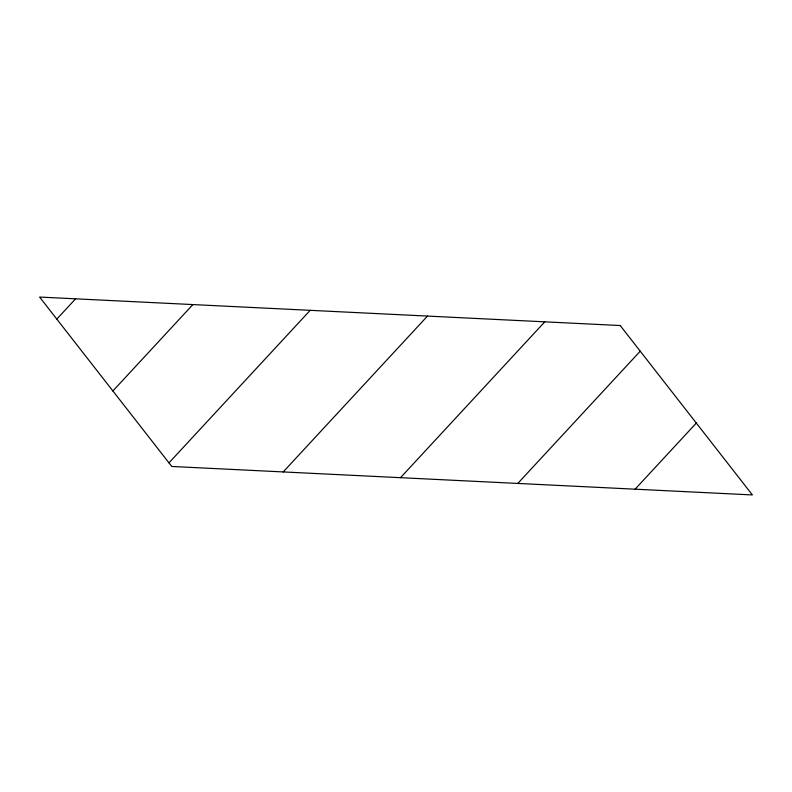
<?xml version="1.0" encoding="UTF-8"?>
<svg xmlns="http://www.w3.org/2000/svg" width="792" height="792" viewBox="0 0 792 792"><rect width="100%" height="100%" fill="white"/><g stroke="black" fill="none" stroke-linecap="round" stroke-linejoin="round"><path stroke-width="1.19" d="M56.806 319.107L75.586 298.822M112.89 390.981L192.882 304.573M168.983 462.855L310.187 310.325M283.199 471.933L427.482 316.087M400.505 477.685L544.777 321.839M517.8 483.437L640.223 351.193M635.105 489.189L696.317 423.067M620.205 325.532L39.6 297.059L171.795 466.468L752.4 494.941L620.205 325.532"/></g></svg>
